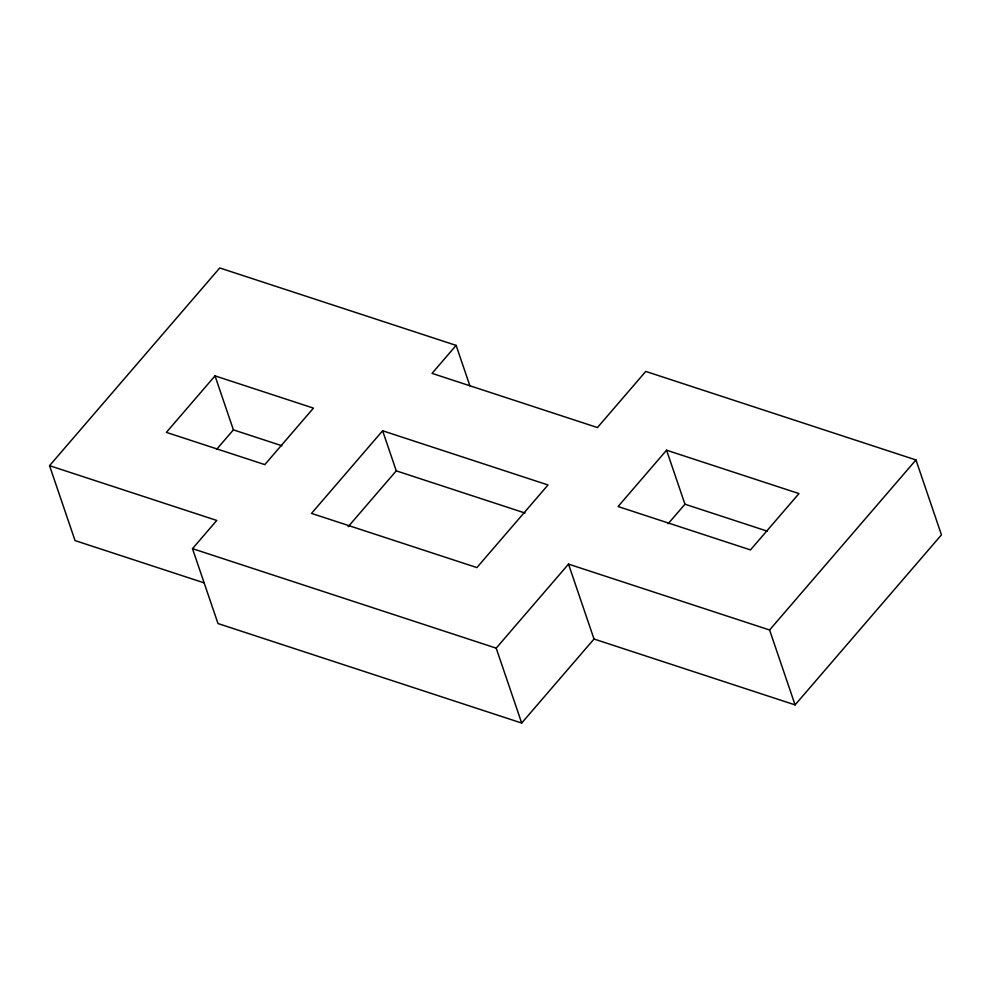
<?xml version="1.0" encoding="UTF-8"?>
<svg xmlns="http://www.w3.org/2000/svg" width="991" height="991" viewBox="0 0 991 991"><rect width="100%" height="100%" fill="white"/><g stroke="black" fill="none" stroke-linecap="round" stroke-linejoin="round"><path stroke-width="1.49" d="M204.134 582.869L75.043 540.578L49.55 465.671L219.742 267.954L456.12 345.388L469.858 385.722M215.022 375.874L166.377 432.373L264.82 464.618L313.453 408.119L215.022 375.874L233.405 429.871L281.89 445.752M216.521 449.468L233.405 429.871M521.687 723.046L496.194 648.151L568.512 564.114L594.018 639.022L521.687 723.046L217.995 623.55L192.489 548.655L216.769 520.448L49.55 465.671M382.625 430.775L311.508 513.4L476.906 567.583L548.023 484.971L382.625 430.775L396.264 470.849L525.069 513.041M456.12 345.388L432.051 373.372L597.449 427.555L645.76 371.427L915.957 459.948L941.45 534.855L795.079 704.898L594.018 639.022M348.188 526.692L396.264 470.849M666.571 450.199L618.087 506.537L750.472 549.918L798.969 493.58L666.571 450.199L684.954 504.208L767.331 531.188M668.132 523.744L684.954 504.208M795.079 704.898L769.586 629.991L915.957 459.948M568.512 564.114L769.586 629.991M192.489 548.655L496.194 648.151"/></g></svg>
